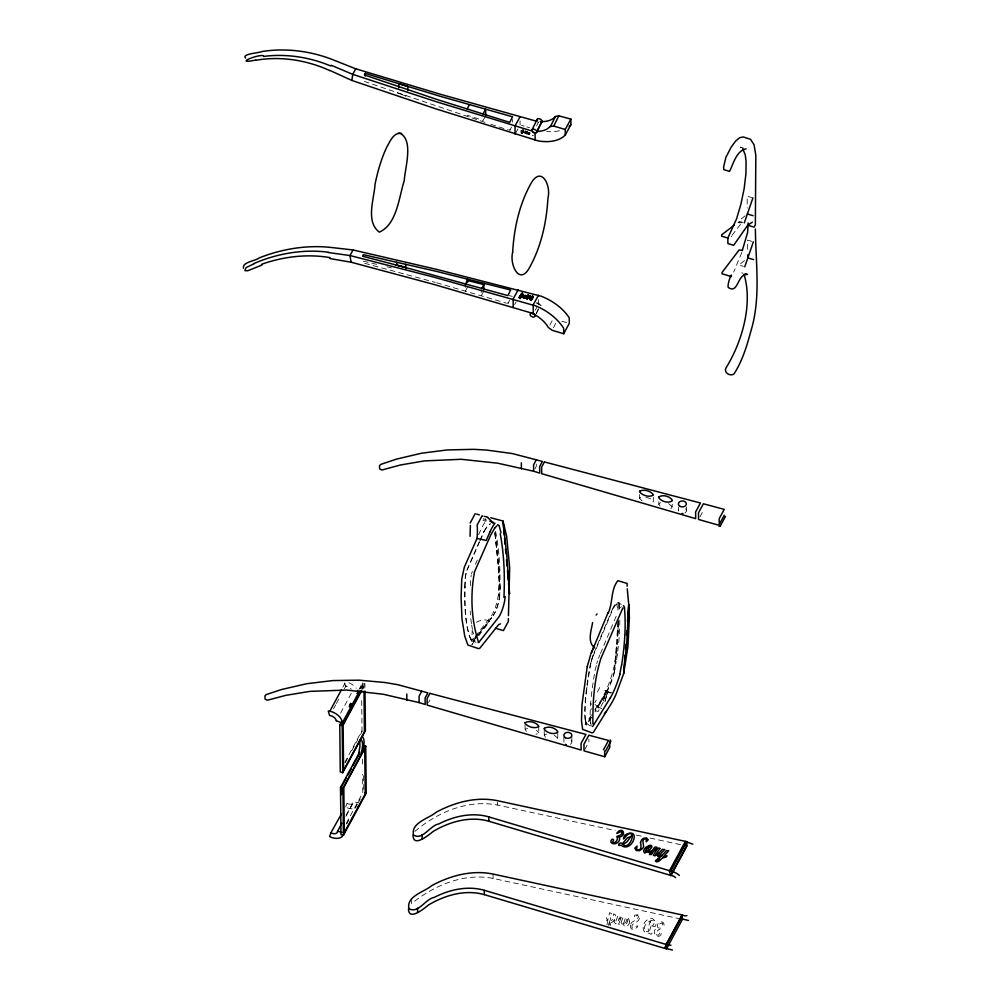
<?xml version="1.0" encoding="UTF-8"?>
<svg xmlns="http://www.w3.org/2000/svg" width="1000" height="1000" viewBox="0 0 1000 1000"><rect width="100%" height="100%" fill="white"/><g stroke="black" fill="none" stroke-linecap="round" stroke-linejoin="round"><path stroke-width="0.75" stroke-dasharray="5 3.75" d="M618.225 619.8L617.962 632.175M522.2 129.963L520.925 130.938L521.35 132.45M521.862 132.438L522.112 130.812M523.112 132.113L522.975 129.925L523.013 133M523.1 129.688L523.638 132.25M526.613 133.837L526.35 133.725A2.15 1.613 0.6 0 1 525.7 133.075L525.575 131.037M525.775 132.463L526.55 133.162L526.712 131.287M529.95 134.025L528.975 134.713L528.7 132.413L528.775 134.588L528.775 133.5M607.038 924.788L607.438 921.538L605.6 918.25L606.175 917.175L607.7 920.537L609.663 912.625L611.5 913.725C608.55 922.588 613.112 922.9 613.6 913.8L615.562 914.938L615.013 917.537L613.875 920.725L612 922.5L610.887 922.2L609.913 919.762L609.288 921.912L610.513 924.112L610.25 926.075M470.387 585.625L470.712 579.038A12.175 3.938 -77.2 0 1 471.25 575.388M464.738 587.025L465.2 577.775A12.15 3.912 -77.2 0 1 466.688 570.5L479.312 541.8M464.975 587.075L465.425 577.825A12.15 3.912 -77.2 0 1 466.912 570.55M618.45 622.938L617.5 639.4M619.113 609.25L619.487 601.65L618.925 609.438M526.8 132.15L527.087 131.6M618.013 621.888L614.475 670.163L616.838 646.725M617.525 639.275C616.675 664.412 609.75 689.388 594.663 709.775M525.55 132.863L526.725 132.95M527.163 131.725L526.55 133.162M591.287 708.525L591.188 709.463M526.325 731.45L525.2 729.262L528.038 728.275M538.763 726.012L538.75 733.3L535.9 734.3M642.075 500.812L639.65 498.5L640.275 497.337L642.575 496.863M653.325 497.262L653.288 501.887L650.438 502.887M525.25 131.988L525.363 131.188M525.388 131.025L525.138 132.363M586.763 688.475L586.975 686.888M617.125 655.2L617.337 653.625M608.5 925.4L609.012 922.9L609.888 925.238M614.25 672.387L616.2 661.5M545.4 737.337L544.4 734.987L547.312 733.8M557.788 732.938L557.725 738.962L556.163 739.938M659.938 505.925L658.812 504.288L660.5 502.587M672.362 504.175L671.688 508.125L667.763 508.713M528.737 133.675L529.012 132.5M523.4 130.6L521.925 131.7L520.925 130.938M595.812 667.85L596.138 666.2A14.225 3.3 -72.5 0 1 596.3 665.387M590.262 666.075L590.588 664.438A14.2 3.275 -72.5 0 1 590.988 662.725M590.475 664.488L590.8 662.85M522.062 131.025L522.712 130.225L523.675 131.012M523.387 132.425L523.025 131.438M604.913 701.562L606.062 697.05M605.163 701.175L606.712 695.263M472.238 629.75L471.887 639.6L475.037 640.5L471.875 644.587L475.037 640.5M614.462 670.812L614.95 668.988M603.425 701.075L606.225 690.95L604.825 690.537L610.612 692.725M606.138 696.8L607.863 691.413L612.575 693.188M606.875 694.2L607.863 691.413M345.613 807.038L347.15 803.4M526.575 131.337L526.15 131.363A1.275 0.963 0.6 0 0 526.325 131.938M466.912 570.55L479.538 541.85M472.325 571.375L472.2 571.75A12.175 3.938 -77.2 0 0 471.525 574.15M527.438 132.188L526.812 133M741.8 252.537L733.637 272.137M528.162 133.075L527.612 133.95M592.888 656.625L612.275 610.625A14.95 3.613 -72.2 0 1 618.9 606.275M598.438 658.375L599.875 654.925M530.15 133.512L529.163 134.725M593.938 653.012L612.5 609.038M600.475 653.5L613.638 622.275M614.237 620.85L617.238 613.75M478.65 534.725L480.825 529.775A29.075 9.688 -77.6 0 1 485.8 521.275A32.275 10.662 -79 0 1 483.387 518.6M479.938 540.388L484.087 531.138M480.163 540.438L484.312 531.188M475.45 564.288L477.325 560.037M525.175 132.188L524.875 132.863M599.712 687.513L595.938 695.025M511.5 127.088L509.825 130.45L509.787 126.425M536.3 313.275L538.837 308.113M536.163 313.837L538.763 308.587M553.475 327.738L556.013 322.612M536.562 125.9L538.45 122.1L536.45 125.812M509.625 300.287L507.962 303.65L507.925 299.625M549.825 325.175L553.162 318.788M523.337 130.475L521.462 133.338M485.112 116.838L483.15 120.438L467.238 115.262M515.812 132.863L517.95 128.912M467.713 286.8L465.337 291.175L465.337 286.163M483.862 291.025L481.25 295.837L481.25 289.4M514.663 304.525L516.087 301.887M535.262 310.262L537.225 306.625M342.875 687.125L345.037 683.112M333.512 708.875L335.675 704.862M336.4 703.525L340.025 696.838M344.363 688.812L345.812 686.137M340.613 713.088L351.463 693.012M359 689.388L362.512 682.9L364.938 683.625L365 689.688M360.112 688.812L361.55 686.15L361.587 689.212M360.925 688.45L363.725 683.263M362.013 689.05L364.938 683.625M362.525 689.163L363.95 686.5L363.988 689.625M344.762 762.463L362.013 730.575L361.662 696.875M345.35 762.562L348.975 755.863M351.887 750.487L357.688 739.762M360.5 734.55L362.375 731.087M346.188 815.062L353.45 801.637L357.887 802.812M345.938 816.338L353.2 802.913M534.987 468.8L536.312 466.337L536.287 463.775M346.213 823.45L362.788 792.775L362.6 774.4M346.712 824.013L348.85 820.037M355.3 808.138L357.438 804.163M358.15 802.837L360.262 798.938M428.562 702.537L429.95 699.987M594.788 702.788L596.237 700.125M699.963 516.875L703.45 510.412M584.725 749.575L588.913 741.825L588.888 739.175M605.112 694.013L595.087 710.413M604.9 695.588L594.875 711.988M591.538 714.85L585.125 724.538L586.175 724.862M590.988 717.062L587.6 722.537A12.15 2.2 -70.1 0 1 586.038 722.9L585.45 719.188M591.6 717.3L587.388 724.112M523.212 132.8L523.35 132.175M529.925 132.363L529 132.887M732.075 235.263L741.675 222.85L737.85 222.688M478.812 635.625L489.263 622.1C488.2 618.425 479.288 620.075 476.475 622.3M474.338 637.663L471.35 640.788A14.2 3.887 -74.6 0 0 473.862 640.425L476.863 636.688M475.262 636.487L491.875 615.275C505.588 589.675 496.112 558.55 495.15 531.25M476.625 636.625L473.625 640.387A14.2 3.9 -74.7 0 1 471.25 640.625L470.887 640.062M477.55 635.45L493.225 615.45M477.775 635.513L493.462 615.513M489.3 621.025L475.35 637.35M527 131.463L526.512 131.912M414.85 831.425C437.225 812.312 467.8 799.25 497.587 805.062L615.15 830.525M525.725 132.3L525.662 133.238M745.113 215.775L738.525 221.163L742.862 222.45M744.475 260.575L738.975 265.062L743.312 266.363M533.45 135.625L532.225 135.4M527.8 133.688L527.013 134.075M522.788 133.012L521.9 133.525M522.388 132.025L521.312 132.613M524.575 131.287L523.875 131.1M524.6 132.938L523.725 132.487M522.225 133.287L521.188 133.112M527.463 133.85L526.325 133.887M522.475 130.412L523.3 130.65M471.35 640.788L476.125 642.237M524.412 133L523.088 131.512M738.388 222.5L741.75 222.838M523.775 130.675L523.062 130.062M344.625 683.05L345.475 686.05L346.625 686.25A5.55 3.413 28.4 0 1 351.287 689.2M680.913 919.038L493.1 878.425C463.837 872.588 434.175 885.462 411.637 903.487L411.587 899.125M527.025 132.25L526.337 132.062A2.15 1.613 0.6 0 1 525.675 131.412L525.6 131.225M345.5 686.087L346.625 686.25M636.287 835.088L642.375 836.413M650 838.062L685.062 845.65M376.7 264.363L363.462 261.188L362.675 262.762L435.163 282.35M387 266.825L391.413 267.875M645.925 497.175L650.95 498.938L653.363 501.238M509.325 295.6L512.288 296.375M561.8 321.275L567.812 322.912M526.838 126.912L529.538 127.675M436.6 282.762L506.475 303.212M521.438 125.337L524.138 126.125M743.812 148.15L740.337 147.113L741.612 147.65M752.9 197.925L747.125 196.2L747.25 208.05M751.912 241.4L747.575 240.1L747.7 251.95M483.025 520.425L485.8 521.25M595.075 704.562L597.863 707.05A29.137 5.2 -63.3 0 1 598.212 711.338M595.35 710.675L598.125 711.525L603.175 702.275M617.863 604L616.737 603.6L617.938 610.775M484.963 122.35L364.462 81.487M490.812 124.262L508.363 129.975M397.275 92.912L406.1 96.062L398.762 93.438M601.812 708.525L597.863 707.05L601.7 700.788A29.075 5.012 -69.4 0 0 606.675 691.275L606.225 690.95A32.275 4.85 -69.8 0 0 603.212 702.113M607.663 691.6L610.025 692.487M741.65 272.725L742.925 273.263M346.838 803.263L347.962 803.775A5.55 3.413 28.4 0 0 353.475 802.05L353.45 801.637M347.188 807.75L347.5 807.9A12 7.375 28.4 0 0 353.162 808.85M536.875 303.412L539.263 304.55A27.062 16.788 26.3 0 1 543.763 307.225M668.625 503.663L672.387 506.825M554.087 735.075L557.85 738.238M606.675 691.237L610.312 693.188M528.975 134.7L528.713 134.075M618.075 602.413L621.275 604.4M536.413 730.35L538.825 732.65M586.188 723.162L591.5 726.762M526.475 132.088L526.362 131.775A1.275 0.963 0.6 0 1 526.188 131.2M486.312 520.9L484.762 518.862M521.287 133.425L520.938 132.6M486.175 519.913L485.337 518.825M590.913 703.325L591.287 704.525M522.35 132.188L522.137 131.325M523.55 130.075L523.725 131.05M522.175 131.788L522.1 130.863M494.8 533.775L497.5 553.013M585.225 720.763L585.825 724.5A12.15 2.2 -70.1 0 0 587.375 724.15M590.763 722.763L591.237 726.15M495.037 532.788L500.275 591.312L498.15 560.688M686.363 506.938L686.4 510.925M678.438 507.025L678.487 511A3.987 2.988 -0.6 0 1 679.25 508.787M658.787 501.637L658.812 504.288M639.612 494.525L639.65 498.5M571.8 736.25L571.862 742.337M563.888 737.113L563.95 742.412A3.987 2.988 -0.6 0 1 564.712 740.2M544.225 730.387L544.275 735.7M538.488 299.713L538.538 304.212M525.062 724.613L525.112 729.912M512.55 119.475L512.575 122.163M497.55 802.163L497.587 805.062M493.05 874.062L493.1 878.425M362.512 682.9L362.575 688.975M363.612 775.738L363.75 789.4M362.438 759.087L362.512 765.212M520.05 120.875L520.087 124.938M614.587 672.025A23.575 4.5 -69.6 0 1 604.837 695.962M617.837 607.587A340.725 118.837 -59.6 0 1 618.013 610.075M618.337 621.75A340.725 118.837 -59.6 0 1 614.562 664.362M614.612 670.65A23.562 4.375 -69.7 0 1 605.075 694.188M591.2 661.15A14.2 3.275 -72.5 0 1 592.212 657.638M592.5 656.75A14.2 3.275 -72.5 0 1 593.1 655.037M591.213 661.862A14.2 3.275 -72.5 0 1 592.888 656.625M612.487 608.938A14.95 3.638 -72.8 0 1 619.038 604.862M585.325 720.487A120.688 18.7 -74.9 0 1 590.462 665.738M585.225 719.825A120.725 18.913 -74.7 0 1 590.15 665.037M619.138 604.738A340.838 119.6 -59.4 0 1 619.425 608.438M619.8 620.125A340.838 119.6 -59.4 0 1 616.337 661.375M620.5 607.688A14.963 3.625 -72.2 0 1 621.337 606.688M590.538 723.413A121.675 19.038 -74.7 0 1 591.15 697.875M591.287 696.575A121.675 19.038 -74.7 0 1 595.475 668.4M596.737 663.625A14.225 3.3 -72.5 0 1 597.525 660.962M471.163 639.987A120.725 29.85 -79.6 0 1 465.125 586.85M473.5 634.025A121.675 30.288 -79.4 0 1 472.912 631.663M472.375 629.138A121.675 30.288 -79.4 0 1 471.662 625.087M471.45 623.663A121.675 30.288 -79.4 0 1 470.225 611.075M484.338 531.35A23.562 7.7 -76.6 0 1 490.425 523.888M484.113 531.3A23.575 7.7 -76.6 0 1 490.188 523.837M499.575 594.925A14.95 3.962 -73.9 0 1 493.237 615.312M499.812 594.987A14.95 3.962 -73.9 0 1 493.462 615.388M470.938 639.9A120.688 29.9 -79.6 0 1 464.862 586.825M495.6 531.362A340.725 150.412 -63.8 0 1 499.725 594.775M494.925 532.475A340.838 149.525 -64 0 1 498.625 595.962M559.438 130.75A41.438 25.8 26.4 0 1 546.775 131.525M528.138 132.45A4 3 0.6 0 1 528.175 132.863M731.25 236.85A3.375 0.862 -73.4 0 1 731.513 236.25M536.2 302.913A2.637 1.638 26.3 0 1 540.188 305.1M685.588 508.725A3.987 2.988 -0.6 0 1 684.887 512.913M571.05 740.138A3.987 2.988 -0.6 0 1 568.45 744.938M348.975 682.788A12 7.375 28.4 0 1 356.175 688.225M626.825 919.163L626.663 920.612A7.963 5.95 -0.6 0 1 625.95 921.963A7.6 5.675 -0.6 0 1 624.325 923.512C625.675 929.1 629.55 916.637 626.825 919.163M620.087 920.4L618.625 924.25L620.062 925.238L623.138 917.125L621.5 916.137L620.625 919.412C618.088 906.338 615.95 928.188 614.362 919.613L614.1 921.95L615.588 923.875C619.05 924.188 618.888 913.2 620.087 920.4M652.588 925.962C659.25 929.762 654.887 913.938 647.975 919.6C641.875 921.862 640.825 934.75 649.325 933.1L651 934.375L652.237 933L649.55 930.75L651.513 924.625L650.238 921.425L648.062 927.825L648.512 931.488L645.125 931.413C640.088 922.65 660.6 914.488 652.588 925.962M630.413 925.263C629.987 936.462 645.65 920.225 632.775 928.15L632.112 927.763C630.237 922.913 638.387 923.075 639.25 918.875A7.688 5.75 -0.6 0 0 639.462 916.663L637.737 914.737L634.65 915.225L634.225 917.738L637 915.562L638.175 915.888L638.438 917.125L637.275 918.925L632.112 922.175A7.412 5.537 -0.6 0 0 630.6 924.438L630.413 925.263M661.413 933.587C658.05 941.862 648.988 929.15 658.662 928.225C654.388 925.238 661 919.1 663.812 923.25C665.163 928.088 661.087 927.425 662.775 923.312C656.05 921.925 662.463 930.512 658.925 929.438L657.013 931.325L656.413 934.925L658.312 935.288L660.25 932.412L661.413 933.587M629.487 921.25C630.438 924.95 623.763 929.712 623.612 923.9L622.225 924.1L621.3 922.938L621.888 921.85L622.375 923.2L623.675 923.15L625.212 918.625L626.65 917.738A3 2.237 -0.6 0 1 628.638 918.725L629.487 921.25M472.013 638.337L472.013 638.337"/><path stroke-width="1.5" d="M508.387 618.562L508.375 621.4L503.4 630.612L495.462 628.225M529.575 297.525L529.538 296.4M536.763 131.975L536.775 131.525A2.637 1.638 26.4 0 0 533.013 129.2A2.637 1.638 26.4 0 0 532.962 132.137A2.637 1.638 26.4 0 0 536.763 131.975L541.962 121.25M742.25 250.712L747.625 232.35L748.112 222.938M508.438 615.625L509.675 567.962L506.675 536.413L503 521.013L490.75 517.762M528.3 296.65L528.2 298M528.325 297.4L528.212 296.225M522.388 294.788L522.288 293.412L521.45 294.812M530.45 298.012L530.2 295.538M592.6 622.562C591.337 630.45 587.025 641.862 594.562 647.8L594.2 646.175L591.062 653.575L608.212 612.263M525.413 295.475L524.288 295.6A1.275 0.95 -1.8 0 0 524.362 296.15L525.175 296M625.037 655.15L623.688 673.55L615.875 694.7A28.875 4.963 -69.4 0 1 610.913 704.225L593.35 732.375L592.125 732.913L582.625 729.338L581.487 720.775L581.975 704.675L587.212 666.712M625.487 649.013L625.825 644.412M626.487 635.212L626.825 630.612M627.5 621.413L628.737 604.538L627.263 588.85M398.725 87.75L399.038 83.737L408.013 86.575L407.7 90.588M470.075 536.362L470.375 525.438M526.775 297.825L526.775 298.775M525.15 296.788L525.163 296.087M526.213 297.6L526.213 297.025A4 2.975 -1.8 0 0 525.862 295.825M528.713 295.725L528.088 294.95M523.325 296.413L523.4 295.425M540.3 121.562L541.025 121.613A27.062 16.863 26.4 0 0 555.413 116.5L558.825 115.825L570.862 119.1L570.913 124.588L565.3 134.975A41.413 25.438 28.4 0 1 538.062 140.863L435.55 108.75L351.863 80.45L352.75 74.362L355.763 68.787L439.825 94.1L536.225 121.125M355.763 68.825L333.775 60.087A108.863 83.488 15.2 0 0 261.712 51.575C260.8 52.737 240.925 53.85 245.575 58.038M413.113 834.8C412.625 848.45 428.95 834.85 433.188 831.413C449.663 821.65 469.925 815.825 488.837 821.237L670.987 875.5L686.912 846.062L686.862 841.7L497.537 800.713C476.562 796.363 454.775 802.2 436.262 812.188C429.012 818.487 410.562 822.663 413.537 835.05C422.537 840.8 430.075 825.325 438.837 823.913C454.038 816.188 472.05 812.05 488.8 816.888L670.95 871.137L686.862 841.7M408.537 908.3C408.025 921.988 424.387 908.337 428.625 904.9C445.1 895.1 465.375 889.225 484.325 894.638L666.475 948.9L682.438 919.362L682.075 914.925L493.05 874.062C472.05 869.712 450.25 875.6 431.725 885.625C424.462 891.95 406 896.162 408.963 908.575C417.962 914.325 425.513 898.8 434.288 897.375C449.487 889.625 467.512 885.45 484.275 890.288L666.425 944.55L682.4 915.013M529.575 296.588L530.237 295.725M621.525 665.062L619.775 674.412M350.487 706.888C348.787 703.925 354.275 701.413 350.487 706.888L349.312 706.712L350.487 703.337M530.475 297.5L530.475 295.912M526.812 298.012L527.337 296.212L528.513 295.837M521.438 297.05L521 296.025M587.238 666.6L590.625 654.737M362.475 752.1C363.05 747.2 365.913 740.65 362.312 736.425M522.35 294.6L522.125 295.512M488.312 518L492.688 522.587L491.4 521.825M526.912 297.475L528.162 296.3M523.288 296.225L522.962 297.275M608.263 612.925C613.138 602.463 610.475 590.037 617.837 580.7L627.087 583.425L627.15 586.188M672.45 950L664.9 948.188L666.1 944.45L682.087 914.875L683.213 915.375A5.55 3.413 28.4 0 0 686.95 915.638M664.9 948.188L680.875 918.65L682.087 914.875M524.225 295.775L525.65 295.663M525.112 296.6L524.637 297.55L523.85 296.863M744.3 222.887L752.9 197.925M744.762 266.788L753.363 241.825M526.163 297.413L525.85 298.2M523.675 296.725L523.663 297.45M487.388 517.65L487.638 517.05L484.137 516.3M528.15 297.812L527.425 299.012L526.725 298.387M352.938 816.488L352.413 817.65M490.012 531.8L486.213 540.45L477.013 538.425A34.388 12.188 -77 0 0 477.113 525.1L482.137 515.7A32.275 10.662 -79 0 0 482.438 516.438M477.013 538.425L464.3 567.263L461.75 579.075L461.1 597.325L461.987 619.125L464.775 636.237L467.887 645.025L478.3 648.562L479.812 648.263L498.512 624.788L500.513 623.862M523.188 296.588L522.638 297.525L521.75 297.125M365.175 73.388L364.4 74.963L436.925 99.45L509.75 122.4L512.525 116.788L438.85 95.9L365.175 73.388L365.2 76M538.038 131.35A27.05 16.625 28.4 0 0 549.975 126.55L553.75 126.075L558.825 115.825M531.562 313.312L531.638 313.188A2.637 1.625 28.4 0 1 535.037 315.538L535.013 315.587A2.637 1.638 26.3 0 0 531.188 313.375A2.637 1.638 26.3 0 0 531.287 316.337A2.637 1.638 26.3 0 0 535.025 316.062L535 315.6M532.05 129.738L537.238 119.262M533.35 132.375L533.413 132.25A2.637 1.625 28.4 0 0 536.8 131.912L541.862 121.675A2.637 1.638 26.4 0 1 541.362 122.375M555.413 116.5L550.375 126.65M467.113 108.963L469.475 104.588M483.038 113.975L485.637 109.162L485.763 115.638M520.013 116.8L515.013 126.05L515.1 134.175M465.337 284.913L467.625 279.188L467.663 282.238M565.3 134.975L565.237 129.488L570.862 119.1M481.9 288.2L483.85 284.587L467.7 280.538M518.125 289.825L513.15 299.037L513.237 307.162M521.75 295.475L522.413 293.225M538.438 295.225L533.2 304.913L533.288 313.9L534.012 314.262A27.05 16.625 28.4 0 1 548.4 327.562L552.212 330.3L563.7 333.713L569.312 323.325L569.25 317.85A41.438 25.7 26.3 0 0 541.375 296.288L437.663 269.625L353.038 249.963L330.675 247.413A109.513 74.688 -17.5 0 0 259.137 257.95C255.588 261.025 241.9 262 243.475 268.225M329.85 711.213L341.425 689.8M365.012 691.213L365.425 730.662L342.7 772.688L340.275 771.963L339.787 724.925L341.213 722.288M340.712 724.688L342.15 722.038M341 725.288L359.513 691.05M342.7 772.688L342.212 725.65L361.275 690.4M361.8 690.487L343.113 725.037L343.587 770.325L364.425 731.787L364 691.188M475.2 513.638L470.163 523.05M363.3 745.4L365.725 746.125L366.213 793.15L343.413 835.312L340.988 834.587L340.5 787.562L359.625 752.2M346.475 777.688L341.425 787.025L341.5 794.688M347.912 775.025L351.512 768.363M352.962 765.688L359.45 753.688M343.413 835.312L342.925 788.288L365.725 746.125M342.875 835.575A12 7.375 28.4 0 1 331.538 837.438L329.65 836.575L330.85 832.837L341.337 814.137M536.25 459.938L533.587 464.85L533.663 471.25L539.725 473.088L539.65 466.512L542.388 461.438L512.362 453.562L486.7 450.075L473.65 449.338L447.413 449.925L421.45 453.225L396.25 459.188L380.812 464.387L379.487 465.7L379.675 468.988L381.975 469.988L400.375 465.012L424.387 460.9L461.262 459.288L497.875 463.225L533.663 471.25M331.175 832.938L331.987 833.3A5.55 3.413 28.4 0 0 337.512 831.587L341.838 823.112M421.712 691.287L419.05 696.2L419.125 702.6L425.188 704.475L425.112 697.9L427.863 692.837L397.825 684.712L385.087 682.525L359.1 680.175L332.875 680.562L306.9 683.688L281.7 689.475L266.262 694.587L264.938 695.9L265.125 699.188L267.425 700.212L285.825 695.35L309.837 691.388L346.712 690.05L383.325 694.275L419.125 702.6M724.287 515.175L719.237 524.513L719.175 518.713L724.225 509.363L703.388 503.775L698.487 512.825L698.562 519.462L718.075 525.013M720.25 526.087L725.512 516.375M603.475 749.788L608.513 740.462L588.85 735.188L583.95 744.237L584.025 750.875L604.712 756.75L609.763 747.412L609.7 741.612M605.65 750.875L610.9 741.15L610.075 739.887M675.562 877.588A5.55 3.413 28.4 0 0 671.8 875.612L670.688 875.45L669.375 870.925L685.3 841.488L692.85 844.175M670.688 875.45L686.6 846.012L685.3 841.488M353.038 249.963L350.012 255.55L351.037 262.2L434.025 284.462L531.663 313.075M351.987 818.487L351.488 819.312M610.425 697.65L592.913 726.15A12.175 2.2 -70 0 1 592.562 726.5M622.85 607.962L600.925 658.363C594.25 679.338 592.562 701.925 592.913 723.8M524.963 297.025L523.913 296.8M526.038 297.75L524.362 298.075A2.15 1.6 -1.8 0 1 523.7 297.45M530.8 298.938C534.375 290.425 531.938 304.037 529.775 298.913M604.312 713.838L606.3 711.225M527.95 298.312L526.812 298.738M494.925 527.762L490.788 534.875L474.525 571.763C470.163 594.913 471.2 619.938 478.587 642.4M494.888 527.812L496.912 525.875M596.112 614.987L597.05 614.038M521.25 297.062L519.325 297.725M734.2 225.212L721.688 234.8L721.637 236.188L728.325 238.2M720.138 526.263L718.838 526.263M522.775 297.238L521.8 297.25M254.125 263.675L245.963 267.725L244.887 270.613L247.775 270.763L261.85 265.1M518.987 297.25L520.438 296.663L520.138 295.788M401.625 133.425C393.537 132.012 390 141.625 386.737 147.213C381.188 158.963 377.638 171.55 375.037 184.25C374.175 199 365.35 221.6 379.312 232.138C397.013 224.387 398.85 197.35 404.225 180.763C404.875 168.388 413.888 140.538 400.25 133.363M255.675 60.075C233.325 64.725 256.575 54.337 263.337 55.675M752.337 222.188L747.788 225.125L733.675 245.3L727.9 243.575L727.837 238.1L736.575 218.837L740.938 204.112L744.15 188.65L745.925 173.95L746.075 161.462L745.263 154.975L742.763 148.713M746.125 148.837C736.287 150.875 733.55 163.525 729.55 171.363L723.763 169.638L723.637 166.875L725.9 157.35L731.175 147.125L735.65 141.05L739.737 137.662L743.288 136.962L750.6 139.325L754.1 144.887L755.812 155.3L755.362 224.812L754.112 227.125L748.325 225.4M398.35 133.3L399.712 133.35M688.413 920.462L680.875 918.65M742.288 250.275L739.1 250L722.05 272.45L722.025 273.775L731.388 276.575M328.162 252.512L350.012 255.55L433.625 277.075L536.112 306.025A41.413 25.438 28.4 0 1 563.638 328.237L563.7 333.713M350.575 704.375L351.763 704.55M669.375 870.925L671.263 871.188A12 7.375 28.4 0 1 679.388 875.462M520.712 294.688L521.35 294.925M532.575 296.212L530.612 299.15L530.4 297.825M329.613 258.5L351.037 262.2M489.925 521.263L492.875 521.912M492.375 522.688L495 523.275A28.875 9.637 -77.6 0 0 490.012 531.788M531.038 130.725L435.788 101.562L352.75 74.362L331.262 65.275M396.875 265.138L507.875 295.587L510.65 289.988L436.688 271.425L363.387 254.662L362.612 256.238L404.212 267.125L395.4 264.75M337.475 831.175L341.925 832.35M553.75 126.075L565.237 129.488M747.312 213.975L753.088 215.7M753.55 259.6L747.763 257.887L747.738 254.925M745.113 273.762L747.425 274.45C737.138 273.612 738.625 294.312 728.35 287.538C726.7 285.7 732.262 270.175 731.312 276.525M476.587 514.05L479.363 514.875M356.9 693.275L358.113 693.637L358.162 692.688A12 7.375 28.4 0 0 357.525 690.462M339.787 724.925L342.212 725.65M365 792.788L366.213 793.15M340.5 787.562L342.925 788.288M524.65 298.375L524.4 298.275A2.15 1.6 -1.8 0 1 523.737 297.638L523.625 297.262M522.663 293.337C519.825 292.638 522.025 296.312 522.438 293.95M351.863 80.45L329.938 70.438M666.125 944.412L667.237 944.912A5.55 3.413 28.4 0 0 670.987 945.175M532.8 296.137L533.362 296.975A9.162 6.812 -1.8 0 1 532.112 299L531.1 299.925L529.95 299.35M360.838 739.137C364.45 743.363 361.575 749.912 361 754.812L358.575 754.1L359.938 746.312L359.65 740.025M521.462 296.1C518.062 303.913 522.487 290.688 520.175 295.975M528.663 295.15L527.888 295.15L528.25 296.413M525.6 295.475L525.913 296.012A4 2.975 -1.8 0 1 526.25 297.213M499.137 525.65L501.05 532.75M744.062 274.325C753.025 304.363 742.062 342.125 725.825 368.2C723.688 372.925 730.45 376.6 733.913 374.025C742.463 360.863 747 345.538 751.062 330.513C761.038 297.375 755.612 262.875 755.4 228.988M519.237 297.762L520.212 296.075M529.625 298.263L529.812 299.1M529.525 297.337L529.663 298.45M405.6 264.312L406 268.525M396.637 262.262L396.9 265.075M504.25 534.975L503 521.013L506.763 555.175L509.525 593.938L508.55 583.075M504.525 538.075L505.087 544.288M505.5 548.938L505.913 553.6M506.475 559.8L507.025 566M507.45 570.662L508.275 579.963M523.35 294.6L523.438 295.613M604.65 750.95L604.712 756.75M535.075 132.762L535.15 140.25M521.35 462.788L521.413 468.837M488.8 816.888L488.837 821.237M484.275 890.288L484.325 894.638M422.137 834.6L422.175 838.95M417.562 908.1L417.6 912.463M406.8 694.038L406.863 700.088M483.85 284.587L483.85 289.738M624.475 608.062A343.562 120.738 -59.3 0 1 621.663 664.938M619.925 674.25A23.55 4.375 -69.7 0 1 610.388 697.825M623.413 605.712A14.963 3.625 -72.2 0 1 624.45 608.025M478.263 642.513A14.225 3.9 -74.6 0 0 479.175 641.912L498.775 617.05A14.963 3.987 -74 0 0 505.138 596.487M500.213 533.725A343.562 150.887 -63.9 0 1 503.925 597.475M497.562 524.725A23.55 7.8 -77.5 0 1 499.113 525.725M570.913 124.6A41.438 25.8 26.4 0 1 569.113 126.25M263.625 56.413A102.562 77.737 15.2 0 1 330.85 66.037M255.763 60.275A103.3 79.85 19.1 0 1 329.837 70.612M541.45 122.2A2.637 1.638 26.4 0 0 541.95 121.5L541.962 121.05A2.637 1.638 26.4 0 0 538.587 118.7A2.637 1.638 26.4 0 0 537.525 121.088M261.512 264.337A102.562 72.95 -15.2 0 1 330.062 257.625M254.025 263.512A103.3 70.562 -17.6 0 1 328.312 252.237M682.987 513.525A3.987 2.988 -0.6 0 1 681.95 513.538M566.4 744.762A3.987 2.988 -0.6 0 1 565.5 744.375M358.85 806.038A12 7.375 28.4 0 1 357.537 807.5M629.388 617.575L627.938 646.587L623.688 673.55L626.763 642.45L628.737 604.538L629.388 617.575M640.487 842.562C641.075 845.325 642.038 850.425 637.537 850.088L636.638 849.175L637.087 846.025L634.825 848.162L636.263 850.525L639.412 850.675L642.588 848.512A7.412 5.537 -0.6 0 0 643.587 846.112L642.887 841.112L643.725 839.2L646.225 838.812L646.2 841.812L648.238 839.788L646.45 837.85L643.413 838.35A7.688 5.75 -0.6 0 0 641.513 840.062L640.487 842.562M512.638 252.425C509.375 264.7 519.712 286.85 529.975 266.725C541.425 245.787 546.587 221.775 547.95 198.1C551.337 184.9 540.837 164.638 530.438 184.438C519.1 205.175 513.975 228.962 512.638 252.425M632.362 836.225C632.388 840.125 627.137 849.262 623.075 844.412L626.812 842L631.2 836.263L627.3 837.925L622.325 843.763C619.763 840.9 616.112 846.912 620.975 845.175C632.025 854.2 642.362 825.562 624.75 835.138C620.112 847.062 629.663 826.375 632.362 836.225M655.537 860.713C656.513 863.863 661.012 859.65 662.025 858.312L666.4 856.875L666.988 855.8L662.75 857.45L668.7 850.725L666.35 850.575C660.962 857.875 656.188 857.163 664.775 849.55L662.288 849.362L659.038 852.987L657.812 856.663L661.888 855.75L655.537 860.713M621.775 832.113C623.275 836.438 614.125 835.575 617.45 837.588C617.9 839.875 615.25 843.763 612.725 842.6L612.463 842.138C616 838.238 610.15 838.238 610.887 842.188C613.812 846.55 622.35 841.162 618.787 836.85C624.75 837.887 625.212 827.788 618.888 830.938C613.913 835.95 618.975 831.8 621.512 831.562L621.775 832.113M659.875 848.512L655.812 854.4L658.8 853.363L658.225 854.438L654.688 855.875L653.363 855.138L657.1 849.35L653.475 851.35L651.413 854.525L649.45 854.5L654.788 847.062L656.888 847.188L654.463 850L658.713 847.938L659.875 848.512M336.287 720.713L342.2 723.075L342.25 722.125A12 7.375 28.4 0 0 330.163 711.263L328.275 710.987L329.575 715.475L330.7 715.688A5.55 3.413 28.4 0 1 336.287 720.713M525.125 722.625L525.05 723.275C527.888 726.988 534.513 728.95 538.675 726.663L538.763 726.012C535.925 722.312 529.3 720.337 525.125 722.625M639.663 491.213L639.587 491.863C642.412 495.575 649.05 497.537 653.213 495.25L653.3 494.6C650.462 490.9 643.825 488.925 639.663 491.213M544.338 728.35L544.212 729.062C546.712 733.037 553.675 734.95 557.663 732.325L557.775 731.612C555.288 727.625 548.312 725.725 544.338 728.35M658.875 496.938L658.75 497.65C661.25 501.625 668.213 503.537 672.188 500.913L672.312 500.2C669.812 496.213 662.85 494.312 658.875 496.938M643.587 850.688L644.5 853L648.125 851.712L648.938 852.562L650.7 852.2L651.275 851.125L649.688 851.838L648.787 851.137L651.888 847.075L651.675 845.7A3 2.237 -0.6 0 0 649.312 845.4L645.487 847.537L643.587 850.688M645.888 850.537L646.125 851.95L647.975 851.075A7.6 5.675 -0.6 0 1 648.238 849.112A7.963 5.95 -0.6 0 1 648.988 847.775C653.675 844.013 645.6 847.487 645.888 850.537M656.338 860.312L656.95 861L659.613 858.487L656.338 860.312M364.738 748.662L343.825 787.337L344.3 832.625L365.2 793.962L364.738 748.662M544.412 461.938L541.65 467.05L541.712 473.688L695.675 518.638L695.6 512L700.462 503L544.412 461.938M429.875 693.35L427.113 698.462L427.175 705.1L581.138 750.05L581.062 743.413L585.938 734.412L429.875 693.35M679.963 506.325A3.987 2.988 -0.6 0 0 686.325 504.288A3.987 2.988 -0.6 0 0 680.812 501.2A3.987 2.988 -0.6 0 0 679.963 506.325M565.425 737.738A3.987 2.988 -0.6 0 0 571.788 735.7A3.987 2.988 -0.6 0 0 566.275 732.613A3.987 2.988 -0.6 0 0 565.425 737.738"/></g></svg>
